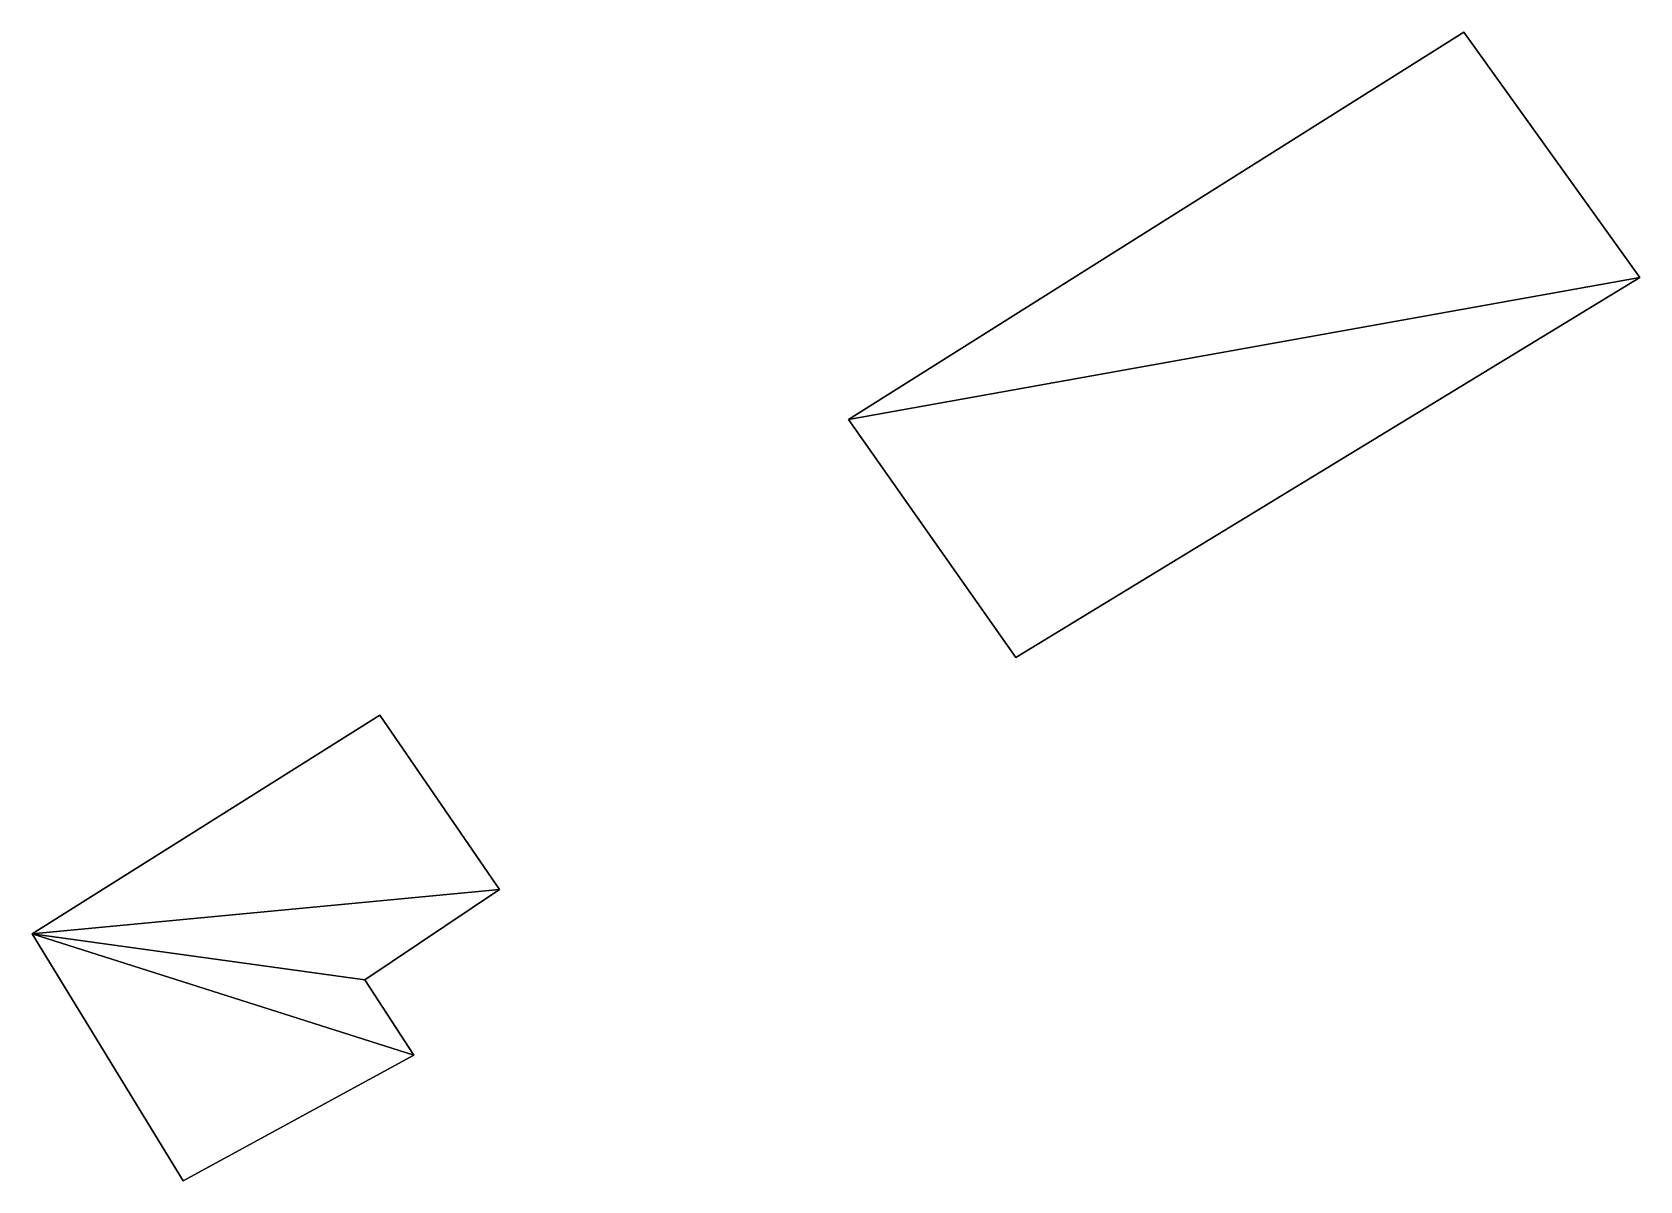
# Model space of a CAD drawing. Header units: metres. Extents: x -3947 to 4280, y -3529 to 2326.
# Drawn here: x -3946.7 to -3838, y -2316.9 to -2239.2 of the extents above; entities that cross this region are included whole.
import ezdxf

# ---------------------------------------------------------------- set-up
doc = ezdxf.new("R2010")
doc.units = ezdxf.units.M

msp = doc.modelspace()

# ---------------------------------------------------------------- linework, layer by layer
at = {"layer": 'MUROS'}
for points in [[(-3849.9, -2239.2), (-3891.5, -2265.4), (-3891.5, -2265.4, 8), (-3849.9, -2239.2, 8)], [(-3838, -2255.8), (-3849.9, -2239.2), (-3849.9, -2239.2, 8), (-3838, -2255.8, 8)], [(-3880.2, -2281.5), (-3838, -2255.8), (-3838, -2255.8, 8), (-3880.2, -2281.5, 8)], [(-3891.5, -2265.4), (-3880.2, -2281.5), (-3880.2, -2281.5, 8), (-3891.5, -2265.4, 8)], [(-3923.2, -2285.4), (-3946.7, -2300.2), (-3946.7, -2300.2, 8), (-3923.2, -2285.4, 8)], [(-3915.1, -2297.2), (-3923.2, -2285.4), (-3923.2, -2285.4, 8), (-3915.1, -2297.2, 8)], [(-3924.2, -2303.3), (-3915.1, -2297.2), (-3915.1, -2297.2, 8), (-3924.2, -2303.3, 8)], [(-3946.7, -2300.2), (-3936.5, -2316.9), (-3936.5, -2316.9, 8), (-3946.7, -2300.2, 8)], [(-3920.9, -2308.4), (-3924.2, -2303.3), (-3924.2, -2303.3, 8), (-3920.9, -2308.4, 8)], [(-3936.5, -2316.9), (-3920.9, -2308.4), (-3920.9, -2308.4, 8), (-3936.5, -2316.9, 8)]]:
    msp.add_3dface(points, dxfattribs=at)
at = {"layer": 'TECHOS'}
for points in [[(-3891.5, -2265.4, 8), (-3838, -2255.8, 8), (-3849.9, -2239.2, 8)], [(-3891.5, -2265.4, 8), (-3880.2, -2281.5, 8), (-3838, -2255.8, 8)], [(-3946.7, -2300.2, 8), (-3915.1, -2297.2, 8), (-3923.2, -2285.4, 8)], [(-3946.7, -2300.2, 8), (-3924.2, -2303.3, 8), (-3915.1, -2297.2, 8)], [(-3946.7, -2300.2, 8), (-3936.5, -2316.9, 8), (-3920.9, -2308.4, 8)], [(-3946.7, -2300.2, 8), (-3920.9, -2308.4, 8), (-3924.2, -2303.3, 8)]]:
    msp.add_3dface(points, dxfattribs=at)

doc.saveas('drawing.dxf')
